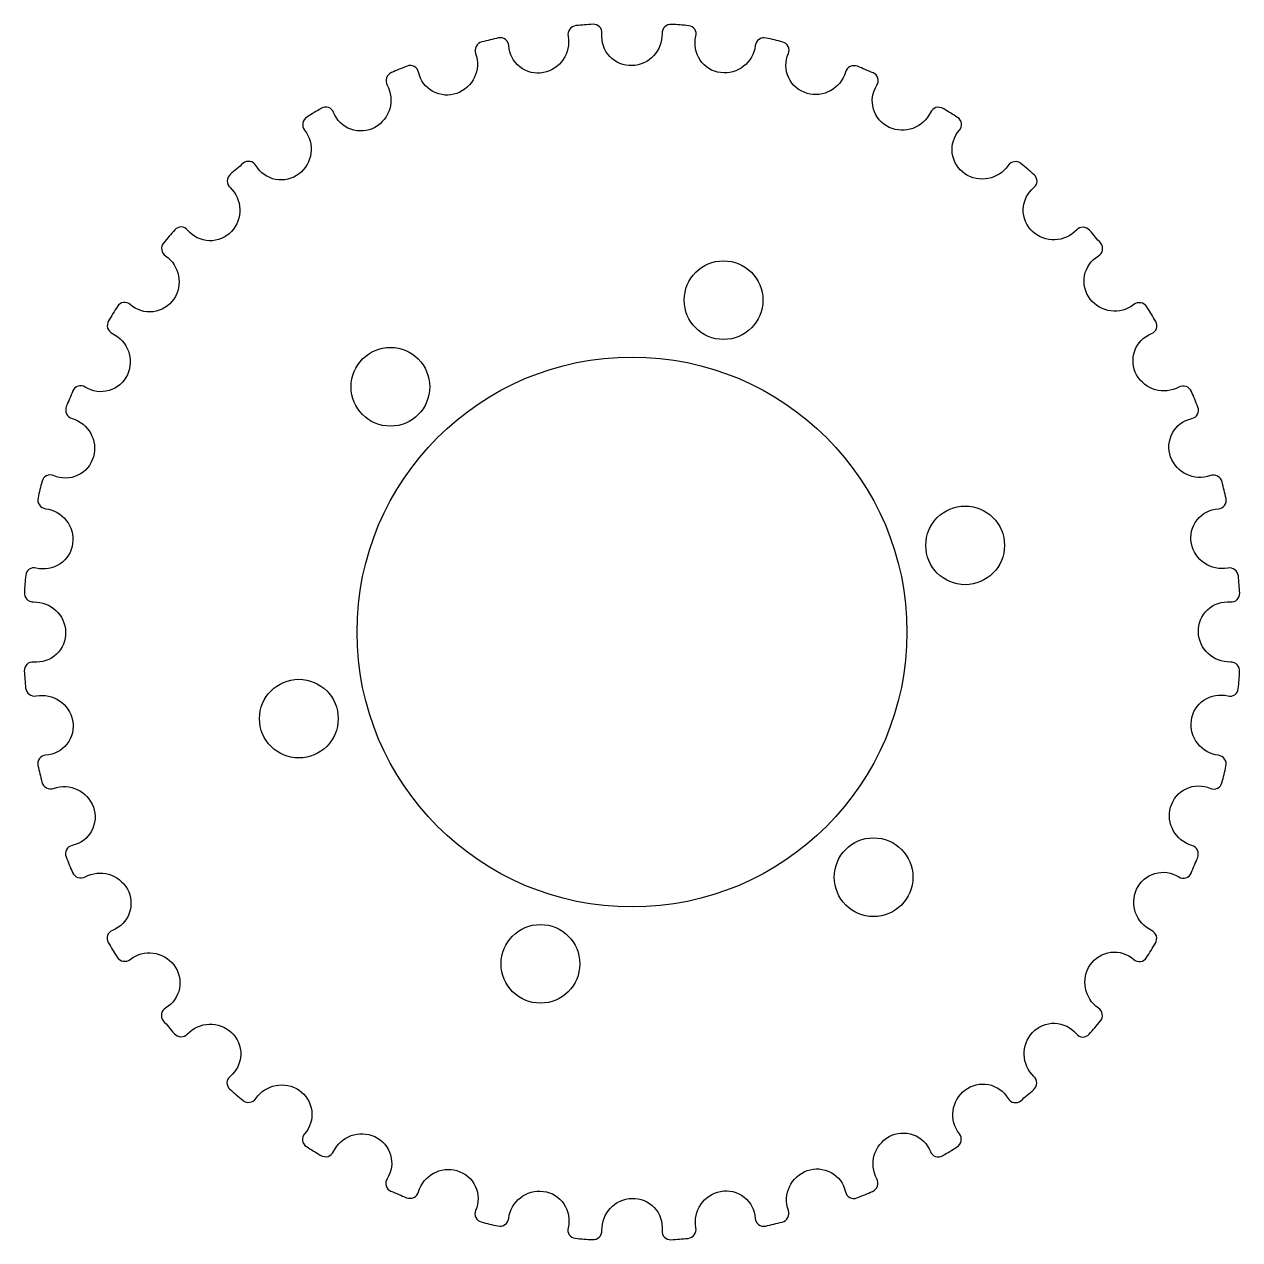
# Model space of a CAD drawing. Header units: inches. Extents: x -1.23 to 1.23, y -1.23 to 1.23.
import ezdxf

# ---------------------------------------------------------------- set-up
doc = ezdxf.new("R2010")
doc.units = ezdxf.units.IN
doc.header["$MEASUREMENT"] = 0

msp = doc.modelspace()

# ---------------------------------------------------------------- linework, layer by layer
msp.add_lwpolyline([(-0.1132, 1.2253, 0.442685), (-0.1292, 1.2039, -0.41343), (-0.179, 1.1304, -0.45371), (-0.2491, 1.1849, 0.462818), (-0.2698, 1.2005, 0.007018), (-0.3034, 1.1925, 0.442685), (-0.316, 1.1689, -0.41343), (-0.3537, 1.0885, -0.45371), (-0.4314, 1.1314, 0.462818), (-0.4543, 1.1436, 0.007018), (-0.4862, 1.1304, 0.442685), (-0.4949, 1.1051, -0.41343), (-0.5196, 1.0198, -0.45371), (-0.6031, 1.05, 0.462818), (-0.6276, 1.0584, 0.007018), (-0.6571, 1.0404, 0.442685), (-0.6617, 1.0141, -0.41343), (-0.6727, 0.9259, -0.45371), (-0.7599, 0.9427, 0.462818), (-0.7855, 0.9472, 0.007018), (-0.8117, 0.9248, 0.442685), (-0.8122, 0.8981, -0.41343), (-0.8093, 0.8093, -0.45371), (-0.8981, 0.8122, 0.462818), (-0.924, 0.8127, 0.007018), (-0.9464, 0.7864, 0.442685), (-0.9427, 0.7599, -0.41343), (-0.9259, 0.6727, -0.45371), (-1.0141, 0.6617, 0.462818), (-1.0397, 0.6581, 0.007018), (-1.0578, 0.6287, 0.442685), (-1.05, 0.6031, -0.41343), (-1.0198, 0.5196, -0.45371), (-1.1051, 0.4949, 0.462818), (-1.1299, 0.4874, 0.007018), (-1.1431, 0.4554, 0.442685), (-1.1314, 0.4314, -0.41343), (-1.0885, 0.3537, -0.45371), (-1.1689, 0.316, 0.462818), (-1.1922, 0.3046, 0.007018), (-1.2003, 0.271, 0.442685), (-1.1849, 0.2491, -0.41343), (-1.1304, 0.179, -0.45371), (-1.2039, 0.1292, 0.462818), (-1.2252, 0.1144, 0.007018), (-1.2279, 0.0799, 0.442685), (-1.2093, 0.0607, -0.41343), (-1.1445, 0, -0.45371), (-1.2093, -0.0607, 0.462818), (-1.228, -0.0787, 0.007018), (-1.2253, -0.1132, 0.442685), (-1.2039, -0.1292, -0.41343), (-1.1304, -0.179, -0.45371), (-1.1849, -0.2491, 0.462818), (-1.2005, -0.2698, 0.007018), (-1.1925, -0.3034, 0.442685), (-1.1689, -0.316, -0.41343), (-1.0885, -0.3537, -0.45371), (-1.1314, -0.4314, 0.462818), (-1.1436, -0.4543, 0.007018), (-1.1304, -0.4862, 0.442685), (-1.1051, -0.4949, -0.41343), (-1.0198, -0.5196, -0.45371), (-1.05, -0.6031, 0.462818), (-1.0584, -0.6276, 0.007018), (-1.0404, -0.6571, 0.442685), (-1.0141, -0.6617, -0.41343), (-0.9259, -0.6727, -0.45371), (-0.9427, -0.7599, 0.462818), (-0.9472, -0.7855, 0.007018), (-0.9248, -0.8117, 0.442685), (-0.8981, -0.8122, -0.41343), (-0.8093, -0.8093, -0.45371), (-0.8122, -0.8981, 0.462818), (-0.8127, -0.924, 0.007018), (-0.7864, -0.9464, 0.442685), (-0.7599, -0.9427, -0.41343), (-0.6727, -0.9259, -0.45371), (-0.6617, -1.0141, 0.462818), (-0.6581, -1.0397, 0.007018), (-0.6287, -1.0578, 0.442685), (-0.6031, -1.05, -0.41343), (-0.5196, -1.0198, -0.45371), (-0.4949, -1.1051, 0.462818), (-0.4874, -1.1299, 0.007018), (-0.4554, -1.1431, 0.442685), (-0.4314, -1.1314, -0.41343), (-0.3537, -1.0885, -0.45371), (-0.316, -1.1689, 0.462818), (-0.3046, -1.1922, 0.007018), (-0.271, -1.2003, 0.442685), (-0.2491, -1.1849, -0.41343), (-0.179, -1.1304, -0.45371), (-0.1292, -1.2039, 0.462818), (-0.1144, -1.2252, 0.007018), (-0.0799, -1.2279, 0.442685), (-0.0607, -1.2093, -0.41343), (0, -1.1445, -0.45371), (0.0607, -1.2093, 0.462818), (0.0787, -1.228, 0.007018), (0.1132, -1.2253, 0.442685), (0.1292, -1.2039, -0.41343), (0.179, -1.1304, -0.45371), (0.2491, -1.1849, 0.462818), (0.2698, -1.2005, 0.007018), (0.3034, -1.1925, 0.442685), (0.316, -1.1689, -0.41343), (0.3537, -1.0885, -0.45371), (0.4314, -1.1314, 0.462818), (0.4543, -1.1436, 0.007018), (0.4862, -1.1304, 0.442685), (0.4949, -1.1051, -0.41343), (0.5196, -1.0198, -0.45371), (0.6031, -1.05, 0.462818), (0.6276, -1.0584, 0.007018), (0.6571, -1.0404, 0.442685), (0.6617, -1.0141, -0.41343), (0.6727, -0.9259, -0.45371), (0.7599, -0.9427, 0.462818), (0.7855, -0.9472, 0.007018), (0.8117, -0.9248, 0.442685), (0.8122, -0.8981, -0.41343), (0.8093, -0.8093, -0.45371), (0.8981, -0.8122, 0.462818), (0.924, -0.8127, 0.007018), (0.9464, -0.7864, 0.442685), (0.9427, -0.7599, -0.41343), (0.9259, -0.6727, -0.45371), (1.0141, -0.6617, 0.462818), (1.0397, -0.6581, 0.007018), (1.0578, -0.6287, 0.442685), (1.05, -0.6031, -0.41343), (1.0198, -0.5196, -0.45371), (1.1051, -0.4949, 0.462818), (1.1299, -0.4874, 0.007018), (1.1431, -0.4554, 0.442685), (1.1314, -0.4314, -0.41343), (1.0885, -0.3537, -0.45371), (1.1689, -0.316, 0.462818), (1.1922, -0.3046, 0.007018), (1.2003, -0.271, 0.442685), (1.1849, -0.2491, -0.41343), (1.1304, -0.179, -0.45371), (1.2039, -0.1292, 0.462818), (1.2252, -0.1144, 0.007018), (1.2279, -0.0799, 0.442685), (1.2093, -0.0607, -0.41343), (1.1445, 0, -0.45371), (1.2093, 0.0607, 0.462818), (1.228, 0.0787, 0.007018), (1.2253, 0.1132, 0.442685), (1.2039, 0.1292, -0.41343), (1.1304, 0.179, -0.45371), (1.1849, 0.2491, 0.462818), (1.2005, 0.2698, 0.007018), (1.1925, 0.3034, 0.442685), (1.1689, 0.316, -0.41343), (1.0885, 0.3537, -0.45371), (1.1314, 0.4314, 0.462818), (1.1436, 0.4543, 0.007018), (1.1304, 0.4862, 0.442685), (1.1051, 0.4949, -0.41343), (1.0198, 0.5196, -0.45371), (1.05, 0.6031, 0.462818), (1.0584, 0.6276, 0.007018), (1.0404, 0.6571, 0.442685), (1.0141, 0.6617, -0.41343), (0.9259, 0.6727, -0.45371), (0.9427, 0.7599, 0.462818), (0.9472, 0.7855, 0.007018), (0.9248, 0.8117, 0.442685), (0.8981, 0.8122, -0.41343), (0.8093, 0.8093, -0.45371), (0.8122, 0.8981, 0.462818), (0.8127, 0.924, 0.007018), (0.7864, 0.9464, 0.442685), (0.7599, 0.9427, -0.41343), (0.6727, 0.9259, -0.45371), (0.6617, 1.0141, 0.462818), (0.6581, 1.0397, 0.007018), (0.6287, 1.0578, 0.442685), (0.6031, 1.05, -0.41343), (0.5196, 1.0198, -0.45371), (0.4949, 1.1051, 0.462818), (0.4874, 1.1299, 0.007018), (0.4554, 1.1431, 0.442685), (0.4314, 1.1314, -0.41343), (0.3537, 1.0885, -0.45371), (0.316, 1.1689, 0.462818), (0.3046, 1.1922, 0.007018), (0.271, 1.2003, 0.442685), (0.2491, 1.1849, -0.41343), (0.179, 1.1304, -0.45371), (0.1292, 1.2039, 0.462818), (0.1144, 1.2252, 0.007018), (0.0799, 1.2279, 0.442685), (0.0607, 1.2093, -0.41343), (0, 1.1445, -0.45371), (-0.0607, 1.2093, 0.462818), (-0.0787, 1.228, 0.007018)], format="xyb", close=True)
for centre, radius in [((0.185, 0.6706), 0.0795), ((-0.4882, 0.4955), 0.0795), ((0, 0), 0.5556), ((0.6732, 0.1751), 0.0795), ((-0.6732, -0.1751), 0.0795), ((0.4882, -0.4955), 0.0795), ((-0.185, -0.6706), 0.0795)]:
    msp.add_circle(centre, radius)

doc.saveas('drawing.dxf')
